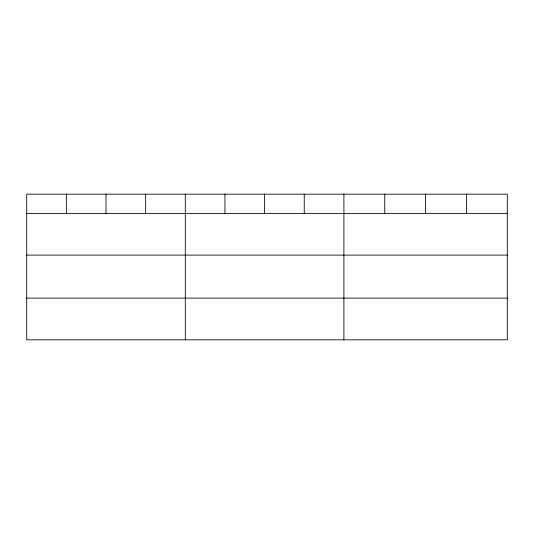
<?xml version="1.0" encoding="UTF-8"?>
<svg xmlns="http://www.w3.org/2000/svg" width="534" height="534" viewBox="0 0 534 534"><rect width="100%" height="100%" fill="white"/><g stroke="black" fill="none" stroke-linecap="round" stroke-linejoin="round"><path stroke-width="0.8" d="M507.3 255.118L507.3 194.169L26.7 194.169L26.7 339.831L507.3 339.831L507.3 255.118L26.7 255.118M26.7 213.393L507.3 213.393M26.7 298.106L507.3 298.106M466.449 194.169L466.449 213.393M425.598 194.169L425.598 213.393M384.747 194.169L384.747 213.393M343.896 194.169L343.896 339.831M304.247 194.169L304.247 213.393M264.597 194.169L264.597 213.393M224.947 194.169L224.947 213.393M185.298 194.169L185.298 339.831M145.648 194.169L145.648 213.393M105.999 194.169L105.999 213.393M66.35 194.169L66.35 213.393"/></g></svg>
